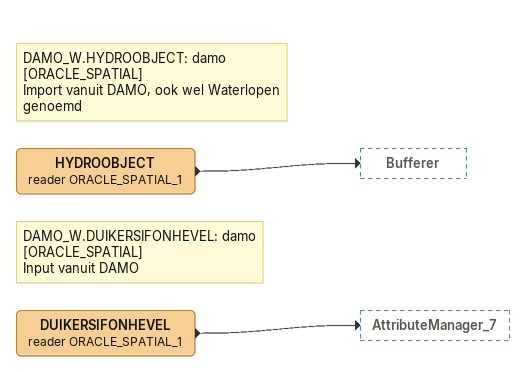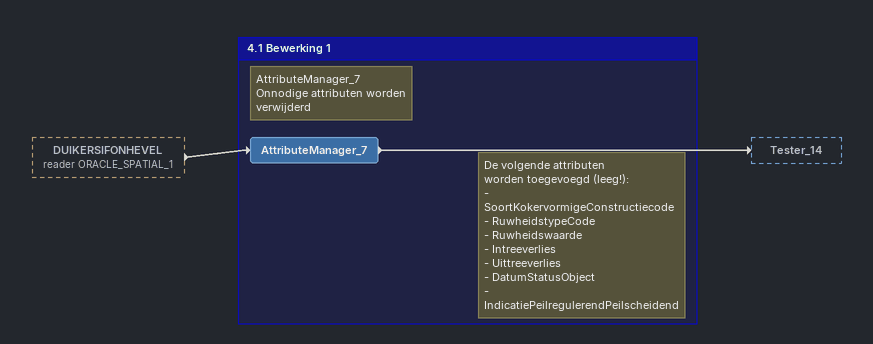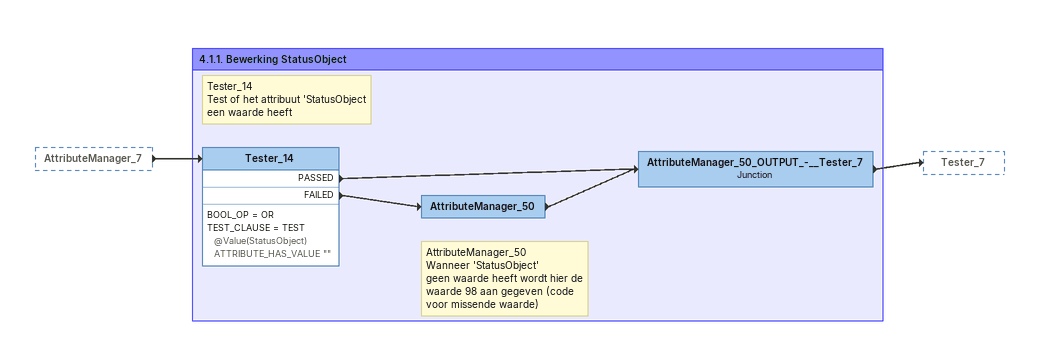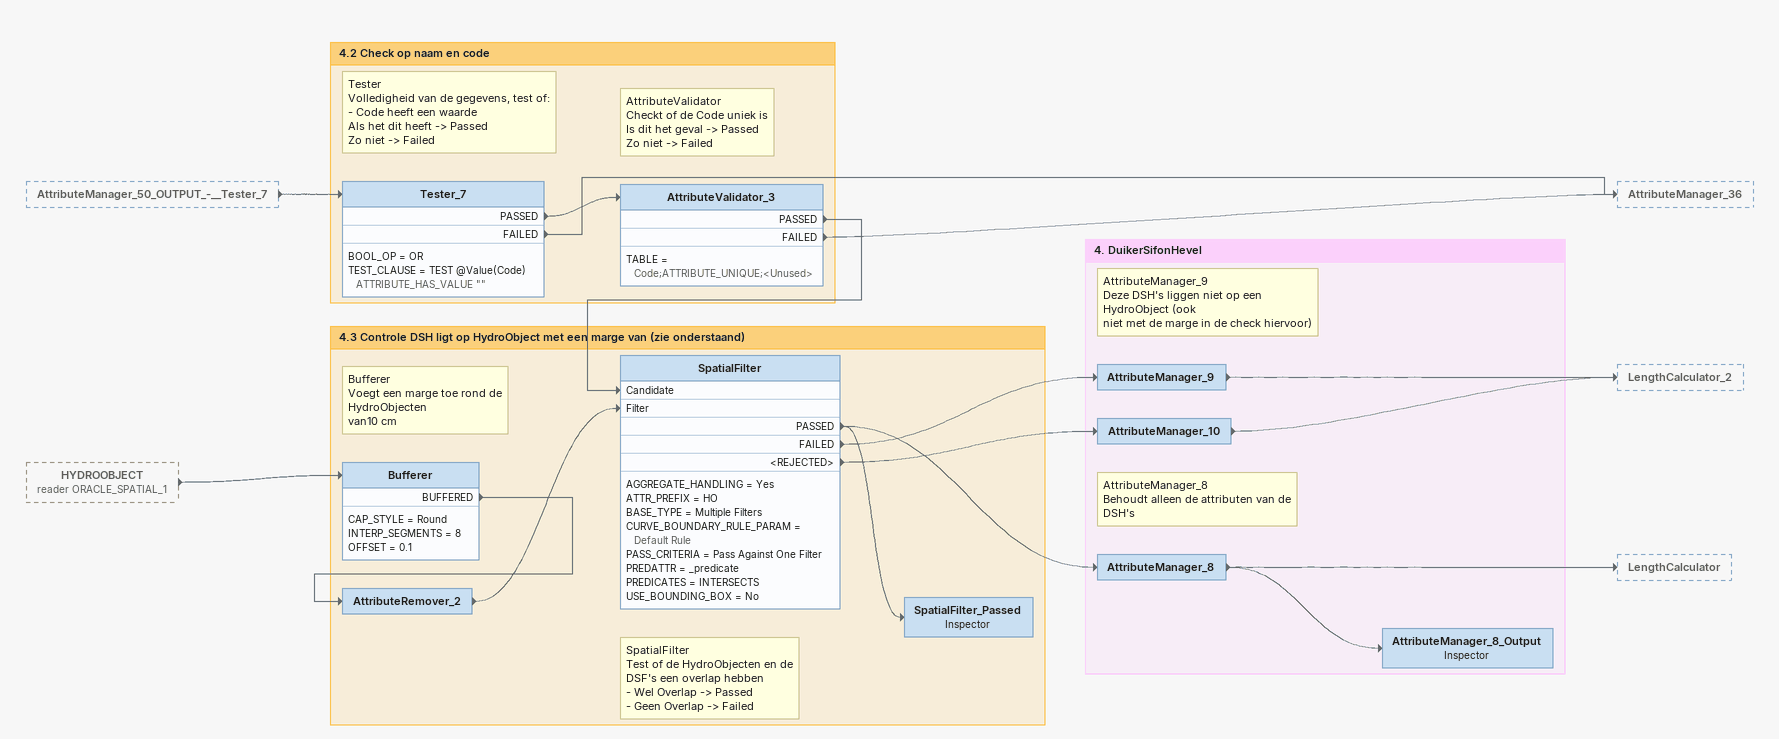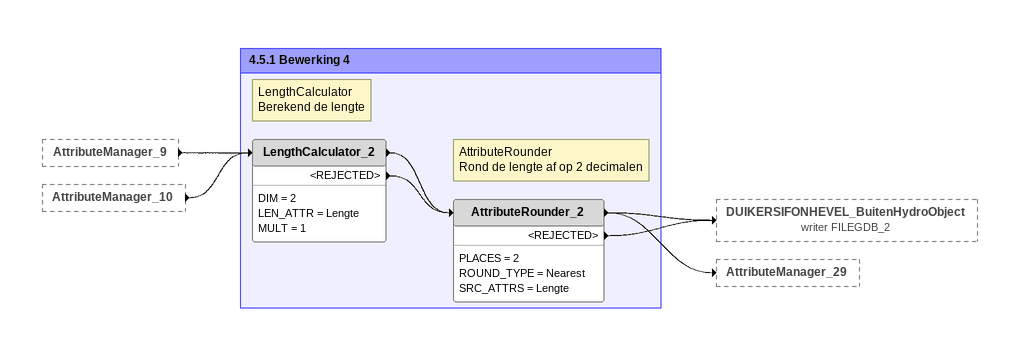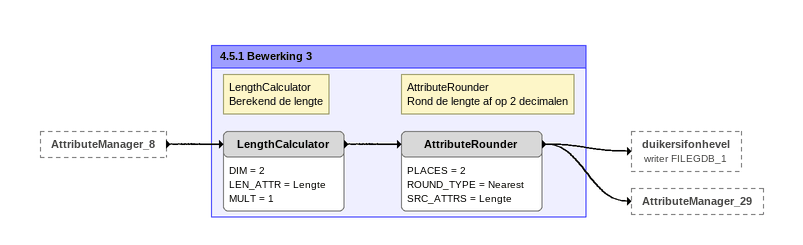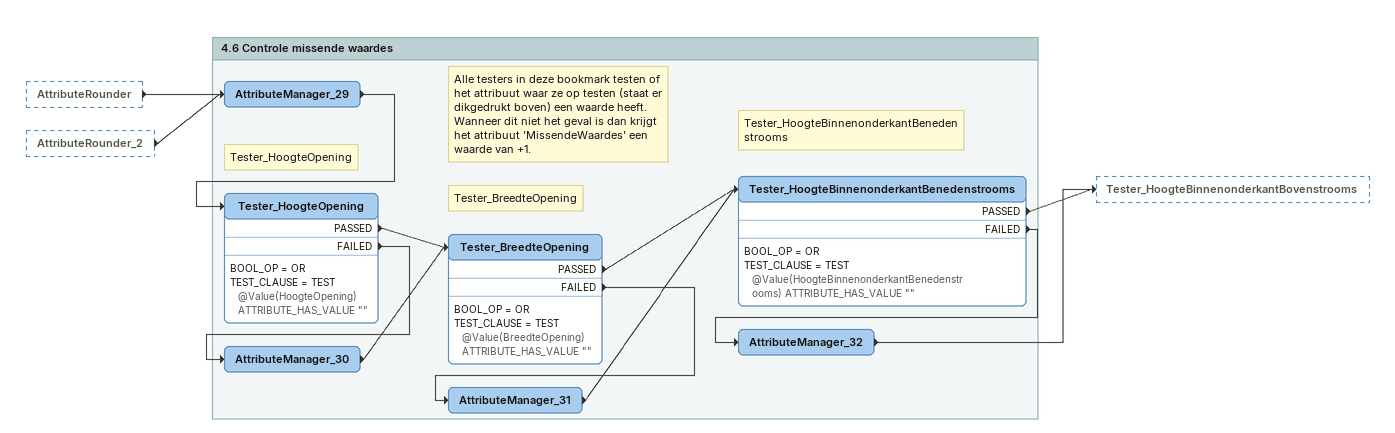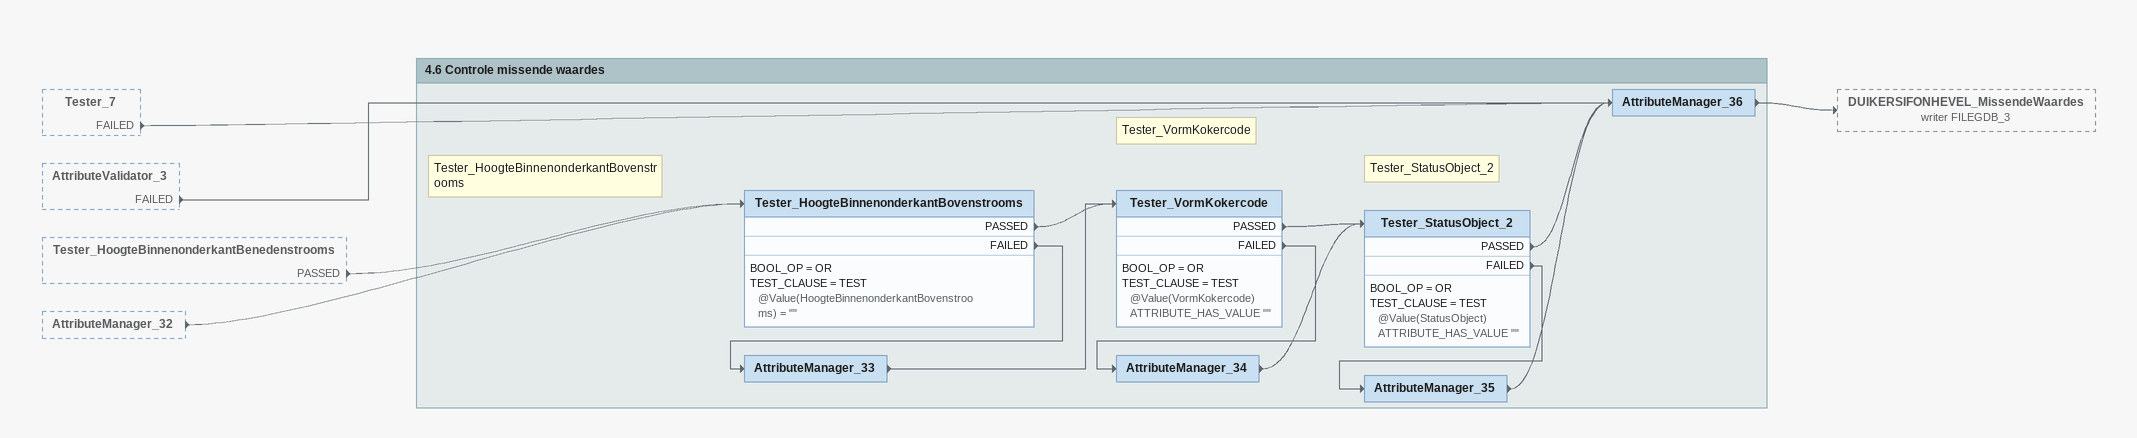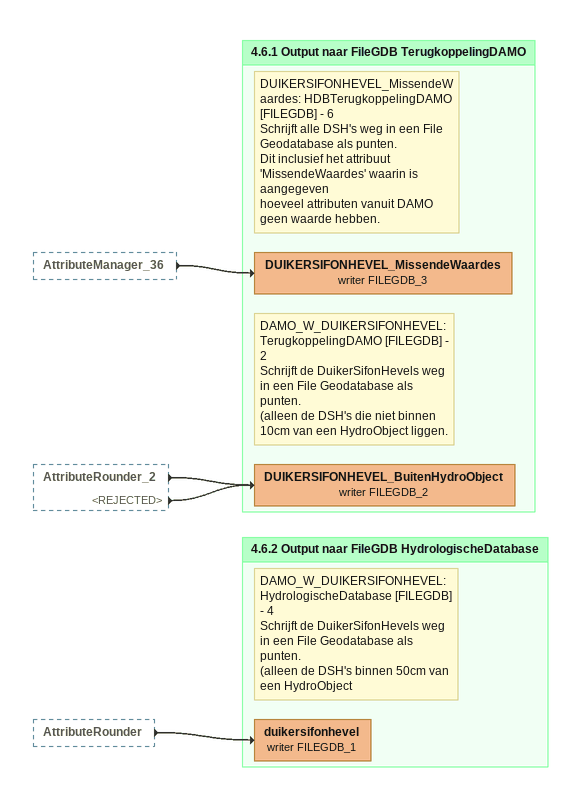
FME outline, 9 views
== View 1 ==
Note: DAMO_W.HYDROOBJECT: damo [ORACLE_SPATIAL] / Import vanuit DAMO, ook wel Waterlopen genoemd
HYDROOBJECT (reader ORACLE_SPATIAL_1)
    -> Bufferer
Note: DAMO_W.DUIKERSIFONHEVEL: damo [ORACLE_SPATIAL] / Input vanuit DAMO
DUIKERSIFONHEVEL (reader ORACLE_SPATIAL_1)
    -> AttributeManager_7

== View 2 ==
DUIKERSIFONHEVEL (reader ORACLE_SPATIAL_1) [outside]
    -> AttributeManager_7

Bookmark: 4.1 Bewerking 1
Note: AttributeManager_7 / Onnodige attributen worden / verwijderd
Note: De volgende attributen / worden toegevoegd (leeg!): / - SoortKokervormigeConstructiecode / - RuwheidstypeCode / - Ruwheidswaarde / - Intreeverlies / - Uittreeverlies / - DatumStatusObject / - IndicatiePeilregulerendPeilscheidend
AttributeManager_7
    -> Tester_14

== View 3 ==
AttributeManager_7 [outside]
    -> Tester_14

Bookmark: 4.1.1. Bewerking StatusObject
Note: Tester_14 / Test of het attribuut 'StatusObject / een waarde heeft
Tester_14
    BOOL_OP = OR
    TEST_CLAUSE = TEST @Value(StatusObject) ATTRIBUTE_HAS_VALUE ""
    PASSED -> AttributeManager_50_OUTPUT_-__Tester_7
    FAILED -> AttributeManager_50
Note: AttributeManager_50 / Wanneer 'StatusObject' / geen waarde heeft wordt hier de / waarde 98 aan gegeven (code / voor missende waarde)
AttributeManager_50
    -> AttributeManager_50_OUTPUT_-__Tester_7
AttributeManager_50_OUTPUT_-__Tester_7: Junction
    -> Tester_7

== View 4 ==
AttributeManager_50_OUTPUT_-__Tester_7 [outside]
    -> Tester_7
HYDROOBJECT (reader ORACLE_SPATIAL_1) [outside]
    -> Bufferer

Bookmark: 4.3 Controle DSH ligt op HydroObject met een marge van (zie onderstaand)
Note: Bufferer / Voegt een marge toe rond de HydroObjecten / van10 cm
Bufferer
    CAP_STYLE = Round
    INTERP_SEGMENTS = 8
    OFFSET = 0.1
    BUFFERED -> AttributeRemover_2
AttributeRemover_2
    -> SpatialFilter [Filter]
Note: SpatialFilter / Test of de HydroObjecten en de / DSF's een overlap hebben / - Wel Overlap -> Passed / - Geen Overlap -> Failed
SpatialFilter
    AGGREGATE_HANDLING = Yes
    ATTR_PREFIX = HO
    BASE_TYPE = Multiple Filters
    CURVE_BOUNDARY_RULE_PARAM = Default Rule
    PASS_CRITERIA = Pass Against One Filter
    PREDATTR = _predicate
    PREDICATES = INTERSECTS
    USE_BOUNDING_BOX = No
    PASSED -> AttributeManager_8
    PASSED -> SpatialFilter_Passed
    FAILED -> AttributeManager_9
    <REJECTED> -> AttributeManager_10
SpatialFilter_Passed: Inspector

Bookmark: 4.2 Check op naam en code
Note: Tester / Volledigheid van de gegevens, test of: / - Code heeft een waarde / Als het dit heeft -> Passed / Zo niet -> Failed
Tester_7
    BOOL_OP = OR
    TEST_CLAUSE = TEST @Value(Code) ATTRIBUTE_HAS_VALUE ""
    PASSED -> AttributeValidator_3
    FAILED -> AttributeManager_36
Note: AttributeValidator / Checkt of de Code uniek is / Is dit het geval -> Passed / Zo niet -> Failed
AttributeValidator_3
    TABLE = Code;ATTRIBUTE_UNIQUE;<Unused>
    PASSED -> SpatialFilter [Candidate]
    FAILED -> AttributeManager_36

Bookmark: 4. DuikerSifonHevel
Note: AttributeManager_9 / Deze DSH's liggen niet op een HydroObject (ook / niet met de marge in de check hiervoor)
AttributeManager_9
    -> LengthCalculator_2
AttributeManager_10
    -> LengthCalculator_2
Note: AttributeManager_8 / Behoudt alleen de attributen van de / DSH's
AttributeManager_8
    -> LengthCalculator
    -> AttributeManager_8_Output
AttributeManager_8_Output: Inspector

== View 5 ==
AttributeManager_9 [outside]
    -> LengthCalculator_2
AttributeManager_10 [outside]
    -> LengthCalculator_2

Bookmark: 4.5.1 Bewerking 4
Note: LengthCalculator / Berekend de lengte
LengthCalculator_2
    DIM = 2
    LEN_ATTR = Lengte
    MULT = 1
    -> AttributeRounder_2
    <REJECTED> -> AttributeRounder_2
Note: AttributeRounder / Rond de lengte af op 2 decimalen
AttributeRounder_2
    PLACES = 2
    ROUND_TYPE = Nearest
    SRC_ATTRS = Lengte
    -> DUIKERSIFONHEVEL_BuitenHydroObject (writer FILEGDB_2)
    -> AttributeManager_29
    <REJECTED> -> DUIKERSIFONHEVEL_BuitenHydroObject (writer FILEGDB_2)

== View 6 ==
AttributeManager_8 [outside]
    -> LengthCalculator

Bookmark: 4.5.1 Bewerking 3
Note: LengthCalculator / Berekend de lengte
LengthCalculator
    DIM = 2
    LEN_ATTR = Lengte
    MULT = 1
    -> AttributeRounder
Note: AttributeRounder / Rond de lengte af op 2 decimalen
AttributeRounder
    PLACES = 2
    ROUND_TYPE = Nearest
    SRC_ATTRS = Lengte
    -> duikersifonhevel (writer FILEGDB_1)
    -> AttributeManager_29

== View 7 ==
AttributeRounder [outside]
    -> AttributeManager_29
AttributeRounder_2 [outside]
    -> AttributeManager_29

Bookmark: 4.6 Controle missende waardes
AttributeManager_29
    -> Tester_HoogteOpening
Note: Tester_HoogteOpening
Tester_HoogteOpening
    BOOL_OP = OR
    TEST_CLAUSE = TEST @Value(HoogteOpening) ATTRIBUTE_HAS_VALUE ""
    PASSED -> Tester_BreedteOpening
    FAILED -> AttributeManager_30
AttributeManager_30
    -> Tester_BreedteOpening
Note: Alle testers in deze bookmark testen of het attribuut waar ze op testen (staat er dikgedrukt boven) een waarde heeft. Wanneer dit niet het geval is dan krijgt het attribuut 'MissendeWaardes' een waarde van +1.
Note: Tester_BreedteOpening
Tester_BreedteOpening
    BOOL_OP = OR
    TEST_CLAUSE = TEST @Value(BreedteOpening) ATTRIBUTE_HAS_VALUE ""
    PASSED -> Tester_HoogteBinnenonderkantBenedenstrooms
    FAILED -> AttributeManager_31
AttributeManager_31
    -> Tester_HoogteBinnenonderkantBenedenstrooms
Note: Tester_HoogteBinnenonderkantBenedenstrooms
Tester_HoogteBinnenonderkantBenedenstrooms
    BOOL_OP = OR
    TEST_CLAUSE = TEST @Value(HoogteBinnenonderkantBenedenstrooms) ATTRIBUTE_HAS_VALUE ""
    PASSED -> Tester_HoogteBinnenonderkantBovenstrooms
    FAILED -> AttributeManager_32
AttributeManager_32
    -> Tester_HoogteBinnenonderkantBovenstrooms

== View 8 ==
Tester_7 [outside]
    FAILED -> AttributeManager_36
AttributeValidator_3 [outside]
    FAILED -> AttributeManager_36
Tester_HoogteBinnenonderkantBenedenstrooms [outside]
    PASSED -> Tester_HoogteBinnenonderkantBovenstrooms
AttributeManager_32 [outside]
    -> Tester_HoogteBinnenonderkantBovenstrooms

Bookmark: 4.6 Controle missende waardes
Note: Tester_HoogteBinnenonderkantBovenstrooms
Tester_HoogteBinnenonderkantBovenstrooms
    BOOL_OP = OR
    TEST_CLAUSE = TEST @Value(HoogteBinnenonderkantBovenstrooms) = ""
    PASSED -> Tester_VormKokercode
    FAILED -> AttributeManager_33
AttributeManager_33
    -> Tester_VormKokercode
Note: Tester_VormKokercode
Tester_VormKokercode
    BOOL_OP = OR
    TEST_CLAUSE = TEST @Value(VormKokercode) ATTRIBUTE_HAS_VALUE ""
    PASSED -> Tester_StatusObject_2
    FAILED -> AttributeManager_34
AttributeManager_34
    -> Tester_StatusObject_2
Note: Tester_StatusObject_2
Tester_StatusObject_2
    BOOL_OP = OR
    TEST_CLAUSE = TEST @Value(StatusObject) ATTRIBUTE_HAS_VALUE ""
    PASSED -> AttributeManager_36
    FAILED -> AttributeManager_35
AttributeManager_35
    -> AttributeManager_36
AttributeManager_36
    -> DUIKERSIFONHEVEL_MissendeWaardes (writer FILEGDB_3)

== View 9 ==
AttributeManager_36 [outside]
    -> DUIKERSIFONHEVEL_MissendeWaardes (writer FILEGDB_3)
AttributeRounder_2 [outside]
    -> DUIKERSIFONHEVEL_BuitenHydroObject (writer FILEGDB_2)
    <REJECTED> -> DUIKERSIFONHEVEL_BuitenHydroObject (writer FILEGDB_2)
AttributeRounder [outside]
    -> duikersifonhevel (writer FILEGDB_1)

Bookmark: 4.6.1 Output naar FileGDB TerugkoppelingDAMO
Note: DAMO_W_DUIKERSIFONHEVEL: TerugkoppelingDAMO [FILEGDB] - 2 / Schrijft de DuikerSifonHevels weg in een File Geodatabase als punten. / (alleen de DSH's die niet binnen 10cm van een HydroObject liggen.
DUIKERSIFONHEVEL_BuitenHydroObject (writer FILEGDB_2)
Note: DUIKERSIFONHEVEL_MissendeWaardes: HDBTerugkoppelingDAMO [FILEGDB] - 6 / Schrijft alle DSH's weg in een File Geodatabase als punten. / Dit inclusief het attribuut 'MissendeWaardes' waarin is aangegeven / hoeveel attributen vanuit DAMO geen waarde hebben.
DUIKERSIFONHEVEL_MissendeWaardes (writer FILEGDB_3)

Bookmark: 4.6.2 Output naar FileGDB HydrologischeDatabase
Note: DAMO_W_DUIKERSIFONHEVEL: HydrologischeDatabase [FILEGDB] - 4 / Schrijft de DuikerSifonHevels weg in een File Geodatabase als punten. / (alleen de DSH's binnen 50cm van een HydroObject
duikersifonhevel (writer FILEGDB_1)
